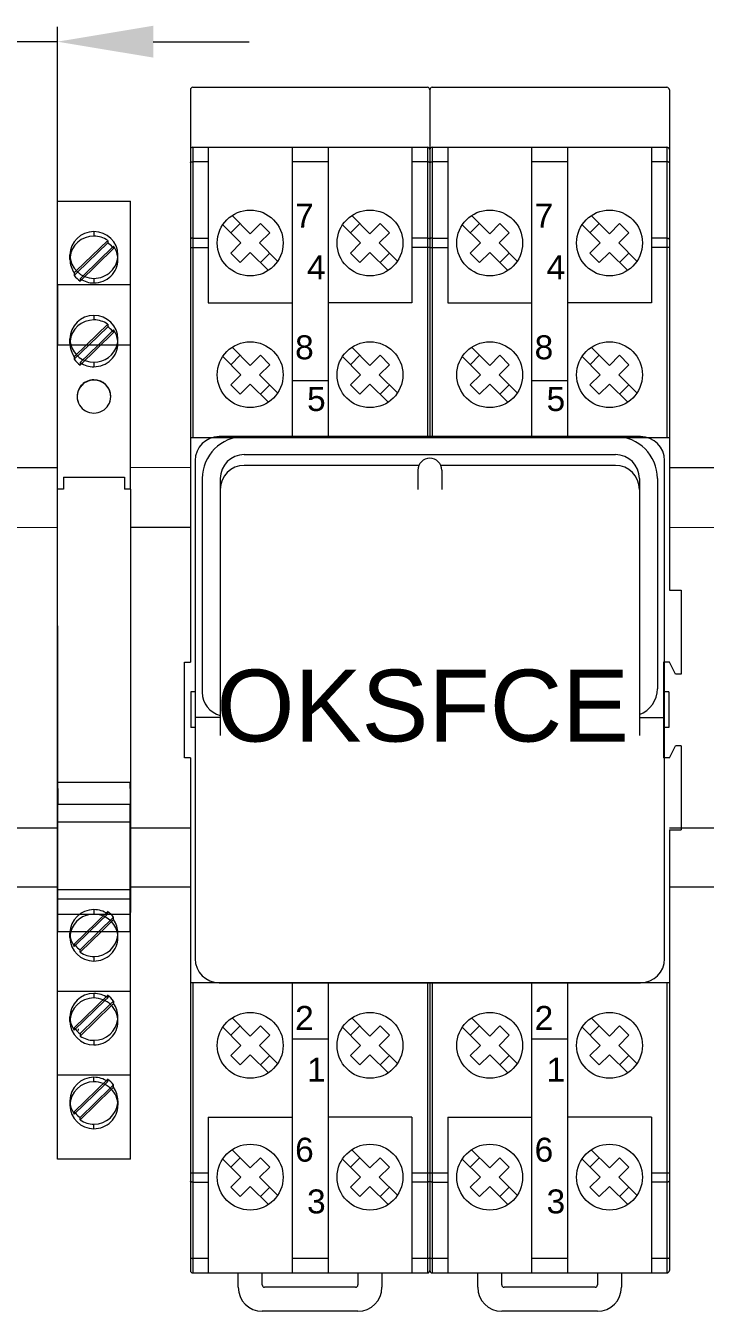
# Model space of a CAD drawing. Header units: millimetres. Extents: x 1359 to 3577, y 1336 to 3557.
# Drawn here: x 2287.9 to 2344.7, y 2503.9 to 2611.2 of the extents above; entities that cross this region are included whole.
import ezdxf

# ---------------------------------------------------------------- set-up
doc = ezdxf.new("R2010")
doc.units = ezdxf.units.MM
doc.set_wipeout_variables(frame=1)
doc.layers.add('000-PI-Oprema', color=30, linetype='Continuous', lineweight=5)
doc.layers.add('002-PI-Kabelska kanalica', color=150, linetype='Continuous')
doc.styles.get("Standard").update_dxf_attribs({"font": 'arial.ttf'})

msp = doc.modelspace()

# ---------------------------------------------------------------- linework, layer by layer
at = {"layer": '000-PI-Oprema', "color": 0, "linetype": 'ByBlock', "lineweight": 0}
for p, q in [((2301.88, 2606.06), (2321.48, 2606.06)), ((2321.88, 2606.06), (2341.48, 2606.06)), ((2301.88, 2601.06), (2321.48, 2601.06)), ((2303.18, 2601.06), (2303.18, 2588.06)), ((2320.18, 2601.06), (2320.18, 2588.06)), ((2321.88, 2601.06), (2341.48, 2601.06)), ((2323.18, 2601.06), (2323.18, 2588.06)), ((2340.18, 2601.06), (2340.18, 2588.06)), ((2303.18, 2599.84), (2301.88, 2599.84)), ((2313.18, 2599.84), (2310.18, 2599.84)), ((2321.48, 2599.84), (2320.18, 2599.84)), ((2323.18, 2599.84), (2321.88, 2599.84)), ((2333.18, 2599.84), (2330.18, 2599.84)), ((2341.48, 2599.84), (2340.18, 2599.84)), ((2290.58, 2596.56), (2296.68, 2596.56)), ((2290.58, 2590.1), (2290.58, 2596.56)), ((2290.58, 2596.56), (2290.58, 2596.56)), ((2290.58, 2596.56), (2290.58, 2596.56)), ((2290.58, 2596.56), (2290.58, 2596.56)), ((2290.58, 2596.56), (2296.68, 2596.56)), ((2290.58, 2590.1), (2290.58, 2596.56)), ((2290.58, 2596.56), (2290.58, 2596.56)), ((2290.58, 2596.56), (2290.58, 2596.56)), ((2290.58, 2596.56), (2290.58, 2596.56)), ((2296.68, 2596.56), (2296.68, 2596.56)), ((2296.68, 2596.56), (2296.68, 2596.56)), ((2296.68, 2596.56), (2296.68, 2596.56)), ((2296.68, 2590.1), (2296.68, 2596.56)), ((2296.68, 2596.56), (2296.68, 2596.56)), ((2296.68, 2596.56), (2296.68, 2596.56)), ((2296.68, 2596.56), (2296.68, 2596.56)), ((2296.68, 2590.1), (2296.68, 2596.56)), ((2296.68, 2595.71), (2296.68, 2596.16)), ((2296.68, 2595.71), (2296.68, 2596.16)), ((2290.58, 2595.06), (2290.58, 2595.06)), ((2290.58, 2595.06), (2290.58, 2595.06)), ((2305.05, 2593.9), (2305.83, 2594.68)), ((2305.16, 2595.35), (2306.68, 2593.83)), ((2306.68, 2593.83), (2307.53, 2594.68)), ((2307.53, 2594.68), (2308.31, 2593.9)), ((2315.05, 2593.9), (2315.83, 2594.68)), ((2315.16, 2595.35), (2316.68, 2593.83)), ((2316.68, 2593.83), (2317.53, 2594.68)), ((2317.53, 2594.68), (2318.31, 2593.9)), ((2325.05, 2593.9), (2325.83, 2594.68)), ((2325.16, 2595.35), (2326.68, 2593.83)), ((2326.68, 2593.83), (2327.53, 2594.68)), ((2327.53, 2594.68), (2328.31, 2593.9)), ((2335.05, 2593.9), (2335.83, 2594.68)), ((2335.16, 2595.35), (2336.68, 2593.83)), ((2336.68, 2593.83), (2337.53, 2594.68)), ((2337.53, 2594.68), (2338.31, 2593.9)), ((2293.63, 2594.01), (2293.63, 2593.63)), ((2296.68, 2592.99), (2296.68, 2593.87)), ((2296.68, 2592.99), (2296.68, 2593.87)), ((2304.39, 2594.57), (2305.9, 2593.06)), ((2307.46, 2593.06), (2308.31, 2593.9)), ((2314.39, 2594.57), (2315.9, 2593.06)), ((2317.46, 2593.06), (2318.31, 2593.9)), ((2324.39, 2594.57), (2325.9, 2593.06)), ((2327.46, 2593.06), (2328.31, 2593.9)), ((2334.39, 2594.57), (2335.9, 2593.06)), ((2337.46, 2593.06), (2338.31, 2593.9)), ((2294.78, 2593.28), (2292.16, 2590.73)), ((2292.27, 2590.62), (2294.78, 2593.07)), ((2295.27, 2592.59), (2292.49, 2589.87)), ((2292.73, 2590.31), (2295.27, 2592.8)), ((2294.78, 2593.28), (2294.78, 2593.07)), ((2295.27, 2592.8), (2295.27, 2592.59)), ((2301.68, 2592.68), (2303.18, 2592.68)), ((2301.88, 2593.46), (2303.18, 2593.46)), ((2305.05, 2592.21), (2305.9, 2593.06)), ((2307.46, 2593.06), (2308.97, 2591.54)), ((2315.05, 2592.21), (2315.9, 2593.06)), ((2317.46, 2593.06), (2318.97, 2591.54)), ((2321.48, 2593.46), (2320.18, 2593.46)), ((2321.68, 2592.68), (2320.18, 2592.68)), ((2321.68, 2592.68), (2323.18, 2592.68)), ((2321.88, 2593.46), (2323.18, 2593.46)), ((2325.05, 2592.21), (2325.9, 2593.06)), ((2327.46, 2593.06), (2328.97, 2591.54)), ((2335.05, 2592.21), (2335.9, 2593.06)), ((2337.46, 2593.06), (2338.97, 2591.54)), ((2341.48, 2593.46), (2340.18, 2593.46)), ((2341.68, 2592.68), (2340.18, 2592.68)), ((2291.63, 2591.68), (2291.63, 2592.06)), ((2295.63, 2591.68), (2295.63, 2592.06)), ((2305.05, 2592.21), (2305.83, 2591.43)), ((2305.83, 2591.43), (2306.68, 2592.28)), ((2306.68, 2592.28), (2308.2, 2590.76)), ((2307.53, 2591.43), (2308.31, 2592.21)), ((2315.05, 2592.21), (2315.83, 2591.43)), ((2315.83, 2591.43), (2316.68, 2592.28)), ((2316.68, 2592.28), (2318.2, 2590.76)), ((2317.53, 2591.43), (2318.31, 2592.21)), ((2325.05, 2592.21), (2325.83, 2591.43)), ((2325.83, 2591.43), (2326.68, 2592.28)), ((2326.68, 2592.28), (2328.2, 2590.76)), ((2327.53, 2591.43), (2328.31, 2592.21)), ((2335.05, 2592.21), (2335.83, 2591.43)), ((2335.83, 2591.43), (2336.68, 2592.28)), ((2336.68, 2592.28), (2338.2, 2590.76)), ((2337.53, 2591.43), (2338.31, 2592.21)), ((2292.16, 2590.73), (2291.99, 2590.56)), ((2291.99, 2590.35), (2292.27, 2590.62)), ((2291.99, 2590.56), (2291.99, 2590.35)), ((2292.49, 2590.07), (2292.73, 2590.31)), ((2290.58, 2589.56), (2290.58, 2590.1)), ((2290.58, 2589.56), (2290.58, 2590.1)), ((2290.58, 2589.6), (2296.68, 2589.6)), ((2290.58, 2589.56), (2290.58, 2589.56)), ((2290.58, 2589.56), (2290.58, 2584.56)), ((2290.58, 2589.56), (2290.58, 2589.56)), ((2290.58, 2589.56), (2290.58, 2584.56)), ((2292.49, 2590.07), (2292.49, 2589.87)), ((2293.63, 2590.1), (2293.63, 2589.72)), ((2296.68, 2589.56), (2296.68, 2590.1)), ((2296.68, 2589.56), (2296.68, 2590.1)), ((2296.68, 2589.56), (2296.68, 2589.56)), ((2296.68, 2584.56), (2296.68, 2589.56)), ((2296.68, 2589.56), (2296.68, 2589.56)), ((2296.68, 2584.56), (2296.68, 2589.56)), ((2303.18, 2588.06), (2310.18, 2588.06)), ((2320.18, 2588.06), (2313.18, 2588.06)), ((2323.18, 2588.06), (2330.18, 2588.06)), ((2340.18, 2588.06), (2333.18, 2588.06)), ((2294.78, 2586.28), (2293.01, 2584.56)), ((2293.22, 2584.56), (2294.78, 2586.07)), ((2293.63, 2587.01), (2293.63, 2586.63)), ((2294.78, 2586.28), (2294.78, 2586.07)), ((2296.68, 2585.99), (2296.68, 2586.86)), ((2296.68, 2585.99), (2296.68, 2586.86)), ((2291.63, 2584.68), (2291.63, 2585.06)), ((2295.27, 2585.59), (2292.49, 2582.87)), ((2294, 2584.56), (2295.27, 2585.8)), ((2295.27, 2585.8), (2295.27, 2585.59)), ((2295.63, 2584.68), (2295.63, 2585.06)), ((2290.58, 2584.56), (2296.68, 2584.56)), ((2290.58, 2574.21), (2290.58, 2584.56)), ((2290.58, 2584.56), (2290.58, 2584.56)), ((2290.58, 2574.21), (2290.58, 2584.56)), ((2290.58, 2584.56), (2290.58, 2584.56)), ((2291.99, 2583.35), (2293.22, 2584.56)), ((2293.01, 2584.56), (2291.99, 2583.56)), ((2292.49, 2583.07), (2294, 2584.56)), ((2296.68, 2584.56), (2296.68, 2584.56)), ((2296.68, 2574.21), (2296.68, 2584.56)), ((2296.68, 2584.56), (2296.68, 2584.56)), ((2296.68, 2574.21), (2296.68, 2584.56)), ((2305.16, 2584.35), (2306.68, 2582.83)), ((2315.16, 2584.35), (2316.68, 2582.83)), ((2325.16, 2584.35), (2326.68, 2582.83)), ((2335.16, 2584.35), (2336.68, 2582.83)), ((2291.99, 2583.56), (2291.99, 2583.35)), ((2292.49, 2583.07), (2292.49, 2582.87)), ((2293.63, 2583.1), (2293.63, 2582.72)), ((2304.39, 2583.57), (2305.9, 2582.06)), ((2305.05, 2582.9), (2305.83, 2583.68)), ((2306.68, 2582.83), (2307.53, 2583.68)), ((2307.46, 2582.06), (2308.31, 2582.9)), ((2307.53, 2583.68), (2308.31, 2582.9)), ((2314.39, 2583.57), (2315.9, 2582.06)), ((2315.05, 2582.9), (2315.83, 2583.68)), ((2316.68, 2582.83), (2317.53, 2583.68)), ((2317.46, 2582.06), (2318.31, 2582.9)), ((2317.53, 2583.68), (2318.31, 2582.9)), ((2324.39, 2583.57), (2325.9, 2582.06)), ((2325.05, 2582.9), (2325.83, 2583.68)), ((2326.68, 2582.83), (2327.53, 2583.68)), ((2327.46, 2582.06), (2328.31, 2582.9)), ((2327.53, 2583.68), (2328.31, 2582.9)), ((2334.39, 2583.57), (2335.9, 2582.06)), ((2335.05, 2582.9), (2335.83, 2583.68)), ((2336.68, 2582.83), (2337.53, 2583.68)), ((2337.46, 2582.06), (2338.31, 2582.9)), ((2337.53, 2583.68), (2338.31, 2582.9)), ((2305.05, 2581.21), (2305.9, 2582.06)), ((2307.46, 2582.06), (2308.97, 2580.54)), ((2315.05, 2581.21), (2315.9, 2582.06)), ((2317.46, 2582.06), (2318.97, 2580.54)), ((2325.05, 2581.21), (2325.9, 2582.06)), ((2327.46, 2582.06), (2328.97, 2580.54)), ((2335.05, 2581.21), (2335.9, 2582.06)), ((2337.46, 2582.06), (2338.97, 2580.54)), ((2305.05, 2581.21), (2305.83, 2580.43)), ((2305.83, 2580.43), (2306.68, 2581.28)), ((2306.68, 2581.28), (2308.2, 2579.76)), ((2307.53, 2580.43), (2308.31, 2581.21)), ((2313.18, 2581.54), (2310.18, 2581.54)), ((2315.05, 2581.21), (2315.83, 2580.43)), ((2315.83, 2580.43), (2316.68, 2581.28)), ((2316.68, 2581.28), (2318.2, 2579.76)), ((2317.53, 2580.43), (2318.31, 2581.21)), ((2325.05, 2581.21), (2325.83, 2580.43)), ((2325.83, 2580.43), (2326.68, 2581.28)), ((2326.68, 2581.28), (2328.2, 2579.76)), ((2327.53, 2580.43), (2328.31, 2581.21)), ((2333.18, 2581.54), (2330.18, 2581.54)), ((2335.05, 2581.21), (2335.83, 2580.43)), ((2335.83, 2580.43), (2336.68, 2581.28)), ((2336.68, 2581.28), (2338.2, 2579.76)), ((2337.53, 2580.43), (2338.31, 2581.21)), ((2292.23, 2580.23), (2292.23, 2580.24)), ((2295.03, 2580.23), (2295.03, 2580.24)), ((2290.61, 2548.01), (2290.58, 2574.21)), ((2290.61, 2548.01), (2290.58, 2574.21)), ((2296.68, 2572.51), (2296.68, 2574.21)), ((2296.68, 2572.51), (2296.68, 2574.21)), ((2290.58, 2573.56), (2290.58, 2573.56)), ((2290.58, 2573.56), (2290.58, 2573.56)), ((2291.08, 2573.51), (2296.18, 2573.51)), ((2291.08, 2573.51), (2291.08, 2573.51)), ((2291.08, 2573.51), (2291.08, 2572.51)), ((2296.18, 2573.51), (2296.18, 2573.51)), ((2296.18, 2573.51), (2296.18, 2572.51)), ((2296.68, 2573.56), (2296.68, 2573.56)), ((2296.68, 2573.56), (2296.68, 2573.56)), ((2290.58, 2572.76), (2290.58, 2572.76)), ((2290.58, 2572.76), (2290.58, 2572.76)), ((2290.58, 2572.51), (2290.58, 2572.51)), ((2291.08, 2572.51), (2290.58, 2572.51)), ((2290.58, 2572.51), (2290.58, 2572.51)), ((2291.08, 2572.51), (2291.08, 2572.51)), ((2296.18, 2572.51), (2296.18, 2572.51)), ((2296.68, 2572.51), (2296.18, 2572.51)), ((2296.68, 2572.76), (2296.68, 2572.76)), ((2296.68, 2572.76), (2296.68, 2572.76)), ((2296.68, 2572.51), (2296.68, 2572.51)), ((2296.68, 2572.51), (2296.68, 2546.21)), ((2296.68, 2572.51), (2296.68, 2572.51)), ((2296.68, 2572.51), (2296.68, 2546.21)), ((2290.58, 2571.8), (2290.58, 2571.8)), ((2290.58, 2571.8), (2290.58, 2571.8)), ((2296.68, 2571.8), (2296.68, 2571.8)), ((2296.68, 2571.8), (2296.68, 2571.8)), ((2342.68, 2564.06), (2342.68, 2557.06)), ((2342.68, 2551.06), (2342.68, 2544.06)), ((2290.61, 2547.52), (2290.61, 2548.01)), ((2296.66, 2548.01), (2290.61, 2548.01)), ((2290.61, 2547.52), (2290.61, 2548.01)), ((2290.61, 2547.52), (2290.61, 2546.16)), ((2290.61, 2547.52), (2290.61, 2546.16)), ((2296.66, 2547.52), (2296.66, 2548.01)), ((2296.66, 2547.52), (2296.66, 2548.01)), ((2296.66, 2547.52), (2296.66, 2546.16)), ((2296.66, 2547.52), (2296.66, 2546.16)), ((2290.58, 2546.21), (2290.61, 2546.21)), ((2290.58, 2546.21), (2290.58, 2546.01)), ((2290.58, 2546.21), (2290.58, 2546.21)), ((2290.58, 2546.21), (2290.61, 2546.21)), ((2290.58, 2546.21), (2290.58, 2546.01)), ((2290.58, 2546.21), (2290.58, 2546.21)), ((2290.61, 2546.01), (2290.58, 2546.01)), ((2290.58, 2544.41), (2290.58, 2546.01)), ((2290.61, 2546.01), (2290.58, 2546.01)), ((2290.58, 2544.41), (2290.58, 2546.01)), ((2290.61, 2544.45), (2290.61, 2546.16)), ((2296.66, 2546.16), (2290.61, 2546.16)), ((2290.61, 2546.16), (2290.61, 2546.16)), ((2290.61, 2544.45), (2290.61, 2546.16)), ((2290.61, 2546.16), (2290.61, 2546.16)), ((2296.18, 2546.21), (2296.18, 2546.21)), ((2296.18, 2546.21), (2296.18, 2546.21)), ((2296.66, 2546.21), (2296.68, 2546.21)), ((2296.66, 2546.21), (2296.68, 2546.21)), ((2296.66, 2544.45), (2296.66, 2546.16)), ((2296.66, 2546.16), (2296.66, 2546.16)), ((2296.66, 2544.45), (2296.66, 2546.16)), ((2296.66, 2546.16), (2296.66, 2546.16)), ((2296.66, 2546.01), (2296.68, 2546.01)), ((2296.66, 2546.01), (2296.68, 2546.01)), ((2296.68, 2546.21), (2296.68, 2546.21)), ((2296.68, 2546.21), (2296.68, 2546.01)), ((2296.68, 2546.21), (2296.68, 2546.21)), ((2296.68, 2546.21), (2296.68, 2546.01)), ((2296.68, 2546.01), (2296.68, 2544.41)), ((2296.68, 2546.01), (2296.68, 2544.41)), ((2290.58, 2544.41), (2290.61, 2544.41)), ((2290.58, 2538.18), (2290.58, 2544.41)), ((2290.58, 2544.41), (2290.61, 2544.41)), ((2290.58, 2538.18), (2290.58, 2544.41)), ((2290.61, 2544.72), (2296.66, 2544.72)), ((2290.61, 2543.98), (2290.61, 2544.45)), ((2290.61, 2543.98), (2290.61, 2544.45)), ((2296.66, 2543.98), (2296.66, 2544.45)), ((2296.66, 2543.98), (2296.66, 2544.45)), ((2296.68, 2544.41), (2296.66, 2544.41)), ((2296.68, 2544.41), (2296.66, 2544.41)), ((2296.68, 2544.41), (2296.68, 2538.18)), ((2296.68, 2544.41), (2296.68, 2538.18)), ((2290.61, 2538.83), (2290.61, 2543.98)), ((2290.61, 2538.83), (2290.61, 2543.98)), ((2296.66, 2538.83), (2296.66, 2543.98)), ((2296.66, 2538.83), (2296.66, 2543.98)), ((2296.68, 2538.18), (2296.68, 2541.99)), ((2296.68, 2538.18), (2296.68, 2541.99)), ((2290.58, 2541.06), (2290.58, 2541.06)), ((2290.58, 2541.06), (2290.58, 2541.06)), ((2296.68, 2541.06), (2296.68, 2541.06)), ((2296.68, 2541.06), (2296.68, 2541.06)), ((2290.58, 2539.06), (2290.58, 2539.06)), ((2296.68, 2539.06), (2290.58, 2539.06)), ((2290.58, 2539.06), (2290.58, 2539.06)), ((2290.61, 2537.49), (2290.61, 2538.83)), ((2290.61, 2537.49), (2290.61, 2538.83)), ((2296.66, 2537.49), (2296.66, 2538.83)), ((2296.66, 2537.49), (2296.66, 2538.83)), ((2296.68, 2539.06), (2296.68, 2539.06)), ((2296.68, 2539.06), (2296.68, 2539.06)), ((2290.58, 2538.18), (2290.61, 2538.18)), ((2290.58, 2537.16), (2290.58, 2538.18)), ((2290.58, 2538.18), (2290.61, 2538.18)), ((2290.58, 2537.16), (2290.58, 2538.18)), ((2290.61, 2538.31), (2296.66, 2538.31)), ((2296.68, 2538.18), (2296.66, 2538.18)), ((2296.68, 2538.18), (2296.66, 2538.18)), ((2296.68, 2538.18), (2296.68, 2537.16)), ((2296.68, 2538.18), (2296.68, 2537.16)), ((2290.58, 2537.16), (2290.61, 2537.16)), ((2290.58, 2535.56), (2290.58, 2537.16)), ((2290.58, 2537.16), (2290.61, 2537.16)), ((2290.58, 2535.56), (2290.58, 2537.16)), ((2290.58, 2537.01), (2293.63, 2537.01)), ((2290.61, 2535.56), (2290.61, 2537.49)), ((2290.61, 2535.56), (2290.61, 2537.49)), ((2291.99, 2534.52), (2294.78, 2537.25)), ((2294.78, 2537.04), (2293.26, 2535.56)), ((2293.63, 2537.39), (2293.63, 2537.01)), ((2293.63, 2537.01), (2296.68, 2537.01)), ((2295.27, 2536.76), (2294.04, 2535.56)), ((2294.78, 2537.04), (2294.78, 2537.25)), ((2295.27, 2536.56), (2295.27, 2536.76)), ((2296.66, 2535.56), (2296.66, 2537.49)), ((2296.66, 2535.56), (2296.66, 2537.49)), ((2296.68, 2537.16), (2296.66, 2537.16)), ((2296.68, 2537.16), (2296.66, 2537.16)), ((2296.68, 2535.56), (2296.68, 2537.16)), ((2296.68, 2535.56), (2296.68, 2537.16)), ((2296.68, 2535.56), (2296.68, 2537.01)), ((2296.68, 2535.56), (2296.68, 2537.01)), ((2290.58, 2535.56), (2290.61, 2535.56)), ((2290.58, 2535.56), (2290.58, 2535.56)), ((2290.58, 2530.56), (2290.58, 2535.56)), ((2290.58, 2535.56), (2290.61, 2535.56)), ((2290.58, 2535.56), (2290.58, 2535.56)), ((2290.58, 2530.56), (2290.58, 2535.56)), ((2290.61, 2535.66), (2290.61, 2535.66)), ((2290.61, 2535.66), (2290.61, 2535.66)), ((2290.61, 2535.56), (2296.66, 2535.56)), ((2290.61, 2535.56), (2290.61, 2535.56)), ((2290.61, 2535.56), (2290.61, 2535.56)), ((2293.26, 2535.56), (2291.99, 2534.32)), ((2292.49, 2533.83), (2294.25, 2535.56)), ((2294.04, 2535.56), (2292.49, 2534.04)), ((2294.25, 2535.56), (2295.27, 2536.56)), ((2296.66, 2535.66), (2296.66, 2535.66)), ((2296.66, 2535.66), (2296.66, 2535.66)), ((2296.66, 2535.56), (2296.68, 2535.56)), ((2296.66, 2535.56), (2296.66, 2535.56)), ((2296.66, 2535.56), (2296.68, 2535.56)), ((2296.66, 2535.56), (2296.66, 2535.56)), ((2296.68, 2535.56), (2296.68, 2535.56)), ((2296.68, 2530.56), (2296.68, 2535.56)), ((2296.68, 2535.56), (2296.68, 2535.56)), ((2296.68, 2530.56), (2296.68, 2535.56)), ((2291.63, 2535.06), (2291.63, 2535.44)), ((2291.99, 2534.32), (2291.99, 2534.52)), ((2295.63, 2535.06), (2295.63, 2535.44)), ((2296.68, 2530.56), (2296.68, 2534.99)), ((2296.68, 2530.56), (2296.68, 2534.99)), ((2292.49, 2533.83), (2292.49, 2534.04)), ((2293.63, 2533.48), (2293.63, 2533.1)), ((2296.68, 2530.56), (2296.68, 2532.57)), ((2296.68, 2530.56), (2296.68, 2532.57)), ((2290.58, 2530.01), (2290.58, 2530.56)), ((2290.58, 2530.56), (2290.58, 2530.56)), ((2296.68, 2530.56), (2290.58, 2530.56)), ((2290.58, 2530.01), (2290.58, 2530.56)), ((2290.58, 2530.56), (2290.58, 2530.56)), ((2291.99, 2527.52), (2294.78, 2530.25)), ((2293.63, 2530.39), (2293.63, 2530.01)), ((2294.78, 2530.25), (2294.78, 2530.04)), ((2296.68, 2530.56), (2296.68, 2530.56)), ((2296.68, 2530.01), (2296.68, 2530.56)), ((2296.68, 2530.56), (2296.68, 2530.56)), ((2296.68, 2530.01), (2296.68, 2530.56)), ((2290.58, 2523.56), (2290.58, 2530.01)), ((2290.58, 2523.56), (2290.58, 2530.01)), ((2291.99, 2527.32), (2294.53, 2529.8)), ((2294.99, 2529.49), (2292.49, 2527.04)), ((2295.1, 2529.39), (2292.49, 2526.83)), ((2294.53, 2529.8), (2294.78, 2530.04)), ((2295.27, 2529.76), (2294.99, 2529.49)), ((2295.27, 2529.56), (2295.1, 2529.39)), ((2295.27, 2529.76), (2295.27, 2529.56)), ((2296.68, 2523.56), (2296.68, 2530.01)), ((2296.68, 2523.56), (2296.68, 2530.01)), ((2291.63, 2528.06), (2291.63, 2528.44)), ((2295.63, 2528.06), (2295.63, 2528.44)), ((2305.16, 2528.35), (2306.68, 2526.83)), ((2315.16, 2528.35), (2316.68, 2526.83)), ((2325.16, 2528.35), (2326.68, 2526.83)), ((2335.16, 2528.35), (2336.68, 2526.83)), ((2291.99, 2527.52), (2291.99, 2527.32)), ((2292.33, 2527.3), (2292.33, 2527.43)), ((2292.49, 2527.04), (2292.49, 2526.83)), ((2304.39, 2527.57), (2305.9, 2526.06)), ((2305.05, 2526.9), (2305.83, 2527.68)), ((2306.68, 2526.83), (2307.53, 2527.68)), ((2307.53, 2527.68), (2308.31, 2526.9)), ((2314.39, 2527.57), (2315.9, 2526.06)), ((2315.05, 2526.9), (2315.83, 2527.68)), ((2316.68, 2526.83), (2317.53, 2527.68)), ((2317.53, 2527.68), (2318.31, 2526.9)), ((2324.39, 2527.57), (2325.9, 2526.06)), ((2325.05, 2526.9), (2325.83, 2527.68)), ((2326.68, 2526.83), (2327.53, 2527.68)), ((2327.53, 2527.68), (2328.31, 2526.9)), ((2334.39, 2527.57), (2335.9, 2526.06)), ((2335.05, 2526.9), (2335.83, 2527.68)), ((2336.68, 2526.83), (2337.53, 2527.68)), ((2337.53, 2527.68), (2338.31, 2526.9)), ((2293.63, 2526.48), (2293.63, 2526.1)), ((2305.05, 2525.21), (2305.9, 2526.06)), ((2307.46, 2526.06), (2308.31, 2526.9)), ((2307.46, 2526.06), (2308.97, 2524.54)), ((2313.18, 2526.57), (2310.18, 2526.57)), ((2315.05, 2525.21), (2315.9, 2526.06)), ((2317.46, 2526.06), (2318.31, 2526.9)), ((2317.46, 2526.06), (2318.97, 2524.54)), ((2325.05, 2525.21), (2325.9, 2526.06)), ((2327.46, 2526.06), (2328.31, 2526.9)), ((2327.46, 2526.06), (2328.97, 2524.54)), ((2333.18, 2526.57), (2330.18, 2526.57)), ((2335.05, 2525.21), (2335.9, 2526.06)), ((2337.46, 2526.06), (2338.31, 2526.9)), ((2337.46, 2526.06), (2338.97, 2524.54)), ((2296.68, 2523.56), (2296.68, 2525.57)), ((2296.68, 2523.56), (2296.68, 2525.57)), ((2305.05, 2525.21), (2305.83, 2524.43)), ((2305.83, 2524.43), (2306.68, 2525.28)), ((2306.68, 2525.28), (2308.2, 2523.76)), ((2307.53, 2524.43), (2308.31, 2525.21)), ((2315.05, 2525.21), (2315.83, 2524.43)), ((2315.83, 2524.43), (2316.68, 2525.28)), ((2316.68, 2525.28), (2318.2, 2523.76)), ((2317.53, 2524.43), (2318.31, 2525.21)), ((2325.05, 2525.21), (2325.83, 2524.43)), ((2325.83, 2524.43), (2326.68, 2525.28)), ((2326.68, 2525.28), (2328.2, 2523.76)), ((2327.53, 2524.43), (2328.31, 2525.21)), ((2335.05, 2525.21), (2335.83, 2524.43)), ((2335.83, 2524.43), (2336.68, 2525.28)), ((2336.68, 2525.28), (2338.2, 2523.76)), ((2337.53, 2524.43), (2338.31, 2525.21)), ((2290.58, 2523.01), (2290.58, 2523.56)), ((2290.58, 2523.56), (2290.58, 2523.56)), ((2296.68, 2523.56), (2290.58, 2523.56)), ((2290.58, 2523.01), (2290.58, 2523.56)), ((2290.58, 2523.56), (2290.58, 2523.56)), ((2290.58, 2516.56), (2290.58, 2523.01)), ((2290.58, 2516.56), (2290.58, 2523.01)), ((2291.99, 2520.52), (2294.78, 2523.25)), ((2294.53, 2522.8), (2291.99, 2520.32)), ((2293.63, 2523.01), (2293.63, 2523.39)), ((2294.78, 2523.04), (2294.53, 2522.8)), ((2294.78, 2523.04), (2294.78, 2523.25)), ((2295.27, 2522.76), (2294.99, 2522.49)), ((2295.27, 2522.56), (2295.27, 2522.76)), ((2296.68, 2523.56), (2296.68, 2523.56)), ((2296.68, 2523.01), (2296.68, 2523.56)), ((2296.68, 2523.56), (2296.68, 2523.56)), ((2296.68, 2523.01), (2296.68, 2523.56)), ((2296.68, 2516.56), (2296.68, 2523.01)), ((2296.68, 2516.56), (2296.68, 2523.01)), ((2294.99, 2522.49), (2292.49, 2520.04)), ((2292.49, 2519.83), (2295.1, 2522.39)), ((2295.1, 2522.39), (2295.27, 2522.56)), ((2291.63, 2521.44), (2291.63, 2521.06)), ((2291.99, 2520.32), (2291.99, 2520.52)), ((2295.63, 2521.44), (2295.63, 2521.06)), ((2292.49, 2519.83), (2292.49, 2520.04)), ((2293.63, 2519.1), (2293.63, 2519.48)), ((2303.18, 2520.06), (2303.18, 2507.06)), ((2303.18, 2520.06), (2310.18, 2520.06)), ((2320.18, 2520.06), (2313.18, 2520.06)), ((2320.18, 2520.06), (2320.18, 2507.06)), ((2323.18, 2520.06), (2323.18, 2507.06)), ((2323.18, 2520.06), (2330.18, 2520.06)), ((2340.18, 2520.06), (2333.18, 2520.06)), ((2340.18, 2520.06), (2340.18, 2507.06)), ((2305.16, 2517.35), (2306.68, 2515.83)), ((2315.16, 2517.35), (2316.68, 2515.83)), ((2325.16, 2517.35), (2326.68, 2515.83)), ((2335.16, 2517.35), (2336.68, 2515.83)), ((2290.58, 2516.56), (2290.58, 2516.56)), ((2290.58, 2516.56), (2290.58, 2516.56)), ((2296.68, 2516.56), (2290.58, 2516.56)), ((2290.58, 2516.56), (2290.58, 2516.56)), ((2290.58, 2516.56), (2290.58, 2516.56)), ((2296.68, 2516.56), (2290.58, 2516.56)), ((2296.68, 2516.56), (2296.68, 2516.56)), ((2296.68, 2516.56), (2296.68, 2516.56)), ((2296.68, 2516.56), (2296.68, 2516.56)), ((2296.68, 2516.56), (2296.68, 2516.56)), ((2304.39, 2516.57), (2305.9, 2515.06)), ((2305.05, 2515.9), (2305.83, 2516.68)), ((2306.68, 2515.83), (2307.53, 2516.68)), ((2307.53, 2516.68), (2308.31, 2515.9)), ((2314.39, 2516.57), (2315.9, 2515.06)), ((2315.05, 2515.9), (2315.83, 2516.68)), ((2316.68, 2515.83), (2317.53, 2516.68)), ((2317.53, 2516.68), (2318.31, 2515.9)), ((2324.39, 2516.57), (2325.9, 2515.06)), ((2325.05, 2515.9), (2325.83, 2516.68)), ((2326.68, 2515.83), (2327.53, 2516.68)), ((2327.53, 2516.68), (2328.31, 2515.9)), ((2334.39, 2516.57), (2335.9, 2515.06)), ((2335.05, 2515.9), (2335.83, 2516.68)), ((2336.68, 2515.83), (2337.53, 2516.68)), ((2337.53, 2516.68), (2338.31, 2515.9)), ((2301.68, 2515.43), (2303.18, 2515.43)), ((2307.46, 2515.06), (2308.31, 2515.9)), ((2317.46, 2515.06), (2318.31, 2515.9)), ((2320.18, 2515.43), (2321.68, 2515.43)), ((2321.68, 2515.43), (2323.18, 2515.43)), ((2327.46, 2515.06), (2328.31, 2515.9)), ((2337.46, 2515.06), (2338.31, 2515.9)), ((2340.18, 2515.43), (2341.68, 2515.43)), ((2301.88, 2514.65), (2303.18, 2514.65)), ((2305.05, 2514.21), (2305.9, 2515.06)), ((2305.05, 2514.21), (2305.83, 2513.43)), ((2305.83, 2513.43), (2306.68, 2514.28)), ((2306.68, 2514.28), (2308.2, 2512.76)), ((2307.46, 2515.06), (2308.97, 2513.54)), ((2307.53, 2513.43), (2308.31, 2514.21)), ((2315.05, 2514.21), (2315.9, 2515.06)), ((2315.05, 2514.21), (2315.83, 2513.43)), ((2315.83, 2513.43), (2316.68, 2514.28)), ((2316.68, 2514.28), (2318.2, 2512.76)), ((2317.46, 2515.06), (2318.97, 2513.54)), ((2317.53, 2513.43), (2318.31, 2514.21)), ((2321.48, 2514.65), (2320.18, 2514.65)), ((2321.88, 2514.65), (2323.18, 2514.65)), ((2325.05, 2514.21), (2325.9, 2515.06)), ((2325.05, 2514.21), (2325.83, 2513.43)), ((2325.83, 2513.43), (2326.68, 2514.28)), ((2326.68, 2514.28), (2328.2, 2512.76)), ((2327.46, 2515.06), (2328.97, 2513.54)), ((2327.53, 2513.43), (2328.31, 2514.21)), ((2335.05, 2514.21), (2335.9, 2515.06)), ((2335.05, 2514.21), (2335.83, 2513.43)), ((2335.83, 2513.43), (2336.68, 2514.28)), ((2336.68, 2514.28), (2338.2, 2512.76)), ((2337.46, 2515.06), (2338.97, 2513.54)), ((2337.53, 2513.43), (2338.31, 2514.21)), ((2341.48, 2514.65), (2340.18, 2514.65)), ((2303.18, 2508.27), (2301.88, 2508.27)), ((2313.18, 2508.27), (2310.18, 2508.27)), ((2321.48, 2508.27), (2320.18, 2508.27)), ((2323.18, 2508.27), (2321.88, 2508.27)), ((2333.18, 2508.27), (2330.18, 2508.27)), ((2341.48, 2508.27), (2340.18, 2508.27)), ((2301.88, 2507.06), (2321.48, 2507.06)), ((2305.68, 2505.86), (2305.68, 2507.06)), ((2307.68, 2506.06), (2307.68, 2507.06)), ((2307.68, 2506.06), (2307.68, 2507.06)), ((2315.68, 2507.06), (2315.68, 2506.06)), ((2315.68, 2507.06), (2315.68, 2506.06)), ((2317.68, 2507.06), (2317.68, 2505.86)), ((2321.88, 2507.06), (2341.48, 2507.06)), ((2325.68, 2505.86), (2325.68, 2507.06)), ((2327.68, 2506.06), (2327.68, 2507.06)), ((2335.68, 2507.06), (2335.68, 2506.06)), ((2337.68, 2507.06), (2337.68, 2505.86)), ((2315.48, 2505.86), (2307.88, 2505.86)), ((2315.48, 2505.86), (2307.88, 2505.86)), ((2335.48, 2505.86), (2327.88, 2505.86)), ((2315.68, 2503.86), (2307.68, 2503.86)), ((2335.68, 2503.86), (2327.68, 2503.86))]:
    msp.add_line(p, q, dxfattribs=at)
for points in [[(2301.68, 2599.76), (2301.68, 2599.77), (2301.69, 2599.78), (2301.7, 2599.79), (2301.71, 2599.8), (2301.72, 2599.81), (2301.74, 2599.82), (2301.76, 2599.82), (2301.78, 2599.83), (2301.8, 2599.84), (2301.83, 2599.84), (2301.85, 2599.84), (2301.88, 2599.84)], [(2321.68, 2599.76), (2321.68, 2599.77), (2321.67, 2599.78), (2321.67, 2599.79), (2321.65, 2599.8), (2321.64, 2599.81), (2321.62, 2599.82), (2321.6, 2599.82), (2321.58, 2599.83), (2321.56, 2599.84), (2321.53, 2599.84), (2321.51, 2599.84), (2321.48, 2599.84)], [(2321.68, 2599.76), (2321.68, 2599.77), (2321.69, 2599.78), (2321.7, 2599.79), (2321.71, 2599.8), (2321.72, 2599.81), (2321.74, 2599.82), (2321.76, 2599.82), (2321.78, 2599.83), (2321.8, 2599.84), (2321.83, 2599.84), (2321.85, 2599.84), (2321.88, 2599.84)], [(2341.68, 2599.76), (2341.68, 2599.77), (2341.67, 2599.78), (2341.67, 2599.79), (2341.65, 2599.8), (2341.64, 2599.81), (2341.62, 2599.82), (2341.6, 2599.82), (2341.58, 2599.83), (2341.56, 2599.84), (2341.53, 2599.84), (2341.51, 2599.84), (2341.48, 2599.84)], [(2301.88, 2593.46), (2301.85, 2593.46), (2301.83, 2593.46), (2301.8, 2593.46), (2301.78, 2593.45), (2301.76, 2593.45), (2301.74, 2593.44), (2301.72, 2593.43), (2301.71, 2593.42), (2301.7, 2593.42), (2301.69, 2593.41), (2301.68, 2593.4), (2301.68, 2593.39)], [(2321.48, 2593.46), (2321.51, 2593.46), (2321.53, 2593.46), (2321.56, 2593.46), (2321.58, 2593.45), (2321.6, 2593.45), (2321.62, 2593.44), (2321.64, 2593.43), (2321.65, 2593.42), (2321.67, 2593.42), (2321.67, 2593.41), (2321.68, 2593.4), (2321.68, 2593.39)], [(2321.88, 2593.46), (2321.85, 2593.46), (2321.83, 2593.46), (2321.8, 2593.46), (2321.78, 2593.45), (2321.76, 2593.45), (2321.74, 2593.44), (2321.72, 2593.43), (2321.71, 2593.42), (2321.7, 2593.42), (2321.69, 2593.41), (2321.68, 2593.4), (2321.68, 2593.39)], [(2341.48, 2593.46), (2341.51, 2593.46), (2341.53, 2593.46), (2341.56, 2593.46), (2341.58, 2593.45), (2341.6, 2593.45), (2341.62, 2593.44), (2341.64, 2593.43), (2341.65, 2593.42), (2341.67, 2593.42), (2341.67, 2593.41), (2341.68, 2593.4), (2341.68, 2593.39)], [(2301.88, 2514.65), (2301.85, 2514.65), (2301.83, 2514.65), (2301.8, 2514.65), (2301.78, 2514.66), (2301.76, 2514.66), (2301.74, 2514.67), (2301.72, 2514.68), (2301.71, 2514.69), (2301.7, 2514.7), (2301.69, 2514.71), (2301.68, 2514.72), (2301.68, 2514.73)], [(2321.68, 2514.73), (2321.68, 2514.72), (2321.67, 2514.71), (2321.67, 2514.7), (2321.65, 2514.69), (2321.64, 2514.68), (2321.62, 2514.67), (2321.6, 2514.66), (2321.58, 2514.66), (2321.56, 2514.65), (2321.53, 2514.65), (2321.51, 2514.65), (2321.48, 2514.65)], [(2321.88, 2514.65), (2321.85, 2514.65), (2321.83, 2514.65), (2321.8, 2514.65), (2321.78, 2514.66), (2321.76, 2514.66), (2321.74, 2514.67), (2321.72, 2514.68), (2321.71, 2514.69), (2321.7, 2514.7), (2321.69, 2514.71), (2321.68, 2514.72), (2321.68, 2514.73)], [(2341.68, 2514.73), (2341.68, 2514.72), (2341.67, 2514.71), (2341.67, 2514.7), (2341.65, 2514.69), (2341.64, 2514.68), (2341.62, 2514.67), (2341.6, 2514.66), (2341.58, 2514.66), (2341.56, 2514.65), (2341.53, 2514.65), (2341.51, 2514.65), (2341.48, 2514.65)], [(2301.68, 2508.35), (2301.68, 2508.34), (2301.69, 2508.33), (2301.7, 2508.32), (2301.71, 2508.31), (2301.72, 2508.3), (2301.74, 2508.29), (2301.76, 2508.29), (2301.78, 2508.28), (2301.8, 2508.28), (2301.83, 2508.27), (2301.85, 2508.27), (2301.88, 2508.27)], [(2321.48, 2508.27), (2321.51, 2508.27), (2321.53, 2508.27), (2321.56, 2508.28), (2321.58, 2508.28), (2321.6, 2508.29), (2321.62, 2508.29), (2321.64, 2508.3), (2321.65, 2508.31), (2321.67, 2508.32), (2321.67, 2508.33), (2321.68, 2508.34), (2321.68, 2508.35)], [(2321.68, 2508.35), (2321.68, 2508.34), (2321.69, 2508.33), (2321.7, 2508.32), (2321.71, 2508.31), (2321.72, 2508.3), (2321.74, 2508.29), (2321.76, 2508.29), (2321.78, 2508.28), (2321.8, 2508.28), (2321.83, 2508.27), (2321.85, 2508.27), (2321.88, 2508.27)], [(2341.48, 2508.27), (2341.51, 2508.27), (2341.53, 2508.27), (2341.56, 2508.28), (2341.58, 2508.28), (2341.6, 2508.29), (2341.62, 2508.29), (2341.64, 2508.3), (2341.65, 2508.31), (2341.67, 2508.32), (2341.67, 2508.33), (2341.68, 2508.34), (2341.68, 2508.35)]]:
    msp.add_lwpolyline(points, dxfattribs=at)
for centre in [(2306.68, 2593.06), (2316.68, 2593.06), (2326.68, 2593.06), (2336.68, 2593.06), (2306.68, 2582.06), (2316.68, 2582.06), (2326.68, 2582.06), (2336.68, 2582.06), (2306.68, 2526.06), (2316.68, 2526.06), (2326.68, 2526.06), (2336.68, 2526.06), (2306.68, 2515.06), (2316.68, 2515.06), (2326.68, 2515.06), (2336.68, 2515.06)]:
    msp.add_circle(centre, 2.75, dxfattribs=at)
for centre, radius, start, end in [((2301.88, 2605.86), 0.2, 90, 180), ((2321.48, 2605.86), 0.2, 0, 90), ((2321.88, 2605.86), 0.2, 90, 180), ((2341.48, 2605.86), 0.2, 0, 90), ((2301.88, 2600.86), 0.2, 90, 180), ((2321.48, 2600.86), 0.2, 0, 90), ((2321.88, 2600.86), 0.2, 90, 180), ((2341.48, 2600.86), 0.2, 0, 90), ((2293.63, 2580.24), 1.4, 0, 180), ((2301.88, 2507.26), 0.2, 180, 270), ((2321.48, 2507.26), 0.2, 270, 0), ((2321.88, 2507.26), 0.2, 180, 270), ((2341.48, 2507.26), 0.2, 270, 0), ((2307.68, 2505.86), 2, 180, 270), ((2307.88, 2506.06), 0.2, 180, 270), ((2307.88, 2506.06), 0.2, 180, 270), ((2315.48, 2506.06), 0.2, 270, 0), ((2315.48, 2506.06), 0.2, 270, 0), ((2315.68, 2505.86), 2, 270, 0), ((2327.68, 2505.86), 2, 180, 270), ((2327.88, 2506.06), 0.2, 180, 270), ((2335.48, 2506.06), 0.2, 270, 0), ((2335.68, 2505.86), 2, 270, 0)]:
    msp.add_arc(centre, radius, start, end, dxfattribs=at)
for centre, major_axis, ratio, start_param, end_param in [((2293.63, 2592.06), (-2, 0), 0.978148, -1.570796, 0), ((2293.63, 2591.68), (-2, 0), 0.978148, -1.570796, -0.097132), ((2293.63, 2592.06), (-2, 0), 0.978148, 3.141593, 4.712389), ((2293.63, 2591.68), (-2, 0), 0.978148, -2.180289, -1.570796), ((2293.63, 2591.47), (2, 0), 0.978148, 0.685382, 0.961304), ((2293.63, 2591.47), (2, 0), 0.978148, 0.609492, 0.685382), ((2293.63, 2591.68), (-2, 0), 0.978148, -3.044461, -2.5321), ((2293.63, 2592.06), (-2, 0), 0.978148, 0, 1.570796), ((2293.63, 2591.68), (-2, 0), 0.978148, -0.097132, 0), ((2293.63, 2591.68), (-2, 0), 0.978148, 0, 0.609492), ((2293.63, 2592.06), (-2, 0), 0.978148, 1.570796, 3.141593), ((2293.63, 2591.68), (-2, 0), 0.978148, 1.570796, 3.141593), ((2293.63, 2591.68), (-2, 0), 0.978148, 3.141593, 3.238724), ((2293.63, 2591.47), (2, 0), 0.978148, -2.5321, -2.180289), ((2293.63, 2591.68), (-2, 0), 0.978148, 0.961304, 1.570796), ((2293.63, 2585.06), (-2, 0), 0.978148, -1.570796, 0), ((2293.63, 2584.68), (-2, 0), 0.978148, -1.570796, -0.097132), ((2293.63, 2585.06), (-2, 0), 0.978148, 3.141593, 4.712389), ((2293.63, 2584.68), (-2, 0), 0.978148, -2.180289, -1.570796), ((2293.63, 2584.47), (2, 0), 0.978148, 0.685382, 0.961304), ((2293.63, 2585.06), (-2, 0), 0.978148, 0, 0.258728), ((2293.63, 2584.47), (2, 0), 0.978148, 0.609492, 0.685382), ((2293.63, 2584.68), (-2, 0), 0.978148, -3.044461, -2.5321), ((2293.63, 2585.06), (-2, 0), 0.978148, 2.882864, 3.141593), ((2293.63, 2584.68), (-2, 0), 0.978148, -0.097132, 0), ((2293.63, 2584.68), (-2, 0), 0.978148, 0, 0.609492), ((2293.63, 2585.06), (-2, 0), 0.978148, 0.258728, 1.570796), ((2293.63, 2584.68), (-2, 0), 0.978148, 1.570796, 3.141593), ((2293.63, 2585.06), (-2, 0), 0.978148, 1.570796, 2.882864), ((2293.63, 2584.68), (-2, 0), 0.978148, 3.141593, 3.238724), ((2293.63, 2584.47), (2, 0), 0.978148, -2.5321, -2.180289), ((2293.63, 2584.68), (-2, 0), 0.978148, 0.961304, 1.570796), ((2293.63, 2580.24), (1.4, 0), 0.994522, 1.570796, 3.141593), ((2293.63, 2580.23), (-1.4, 0), 0.982559, -1.570796, 0.003609), ((2293.63, 2580.24), (1.4, 0), 0.994522, 0, 1.570796), ((2293.63, 2580.23), (-1.4, 0), 0.982559, 3.141538, 4.712389), ((2293.63, 2580.24), (1.4, 0), 0.994522, 3.141593, 3.68285), ((2293.63, 2580.23), (-1.4, 0), 0.982559, 0.003609, 0.541258), ((2293.63, 2580.24), (1.4, 0), 0.994522, -0.541258, 0), ((2293.63, 2580.23), (-1.4, 0), 0.982559, 2.600335, 3.141538), ((2293.63, 2580.22), (-1.4, 0), 0.976187, 0.538389, 2.603204), ((2293.63, 2535.44), (-2, 0), 0.978148, -1.570796, 0), ((2293.63, 2535.06), (-2, 0), 0.978148, -1.570796, -0.258728), ((2293.63, 2535.44), (-2, 0), 0.978148, -2.180289, -1.570796), ((2293.63, 2535.06), (-2, 0), 0.978148, -2.882864, -1.570796), ((2293.63, 2535.64), (-2, 0), 0.978148, -2.5321, -2.180289), ((2293.63, 2535.06), (-2, 0), 0.978148, -0.258728, 0), ((2293.63, 2535.44), (-2, 0), 0.978148, -3.141593, -2.5321), ((2293.63, 2535.06), (-2, 0), 0.978148, -3.141593, -2.882864), ((2293.63, 2535.44), (-2, 0), 0.978148, 0, 0.097132), ((2293.63, 2535.06), (-2, 0), 0.978148, 0, 1.570796), ((2293.63, 2535.44), (-2, 0), 0.978148, 0.097132, 0.609492), ((2293.63, 2535.64), (-2, 0), 0.978148, 0.609492, 0.685382), ((2293.63, 2535.44), (-2, 0), 0.978148, 1.570796, 3.044461), ((2293.63, 2535.06), (-2, 0), 0.978148, 1.570796, 3.141593), ((2293.63, 2535.44), (-2, 0), 0.978148, 3.044461, 3.141593), ((2293.63, 2535.64), (-2, 0), 0.978148, 0.685382, 0.961304), ((2293.63, 2535.44), (-2, 0), 0.978148, 0.961304, 1.570796), ((2293.63, 2528.44), (-2, 0), 0.978148, -1.570796, 0), ((2293.63, 2528.44), (-2, 0), 0.978148, -2.180289, -1.570796), ((2293.63, 2528.64), (-2, 0), 0.978148, -2.5321, -2.180289), ((2293.63, 2528.06), (-2, 0), 0.978148, -1.570796, 0), ((2293.63, 2528.06), (-2, 0), 0.978148, -3.141593, -1.570796), ((2293.63, 2528.44), (-2, 0), 0.978148, 3.141593, 3.751085), ((2293.63, 2528.44), (-2, 0), 0.978148, 0, 0.097132), ((2293.63, 2528.06), (-2, 0), 0.978148, 0, 1.570796), ((2293.63, 2528.44), (-2, 0), 0.978148, 0.097132, 0.609492), ((2293.63, 2528.44), (-2, 0), 0.978148, 1.570796, 3.044461), ((2293.63, 2528.06), (-2, 0), 0.978148, 1.570796, 3.141593), ((2293.63, 2528.44), (-2, 0), 0.978148, 3.044461, 3.141593), ((2293.63, 2528.64), (-2, 0), 0.978148, 0.609492, 0.685382), ((2293.63, 2528.64), (-2, 0), 0.978148, 0.685382, 0.961304), ((2293.63, 2528.44), (-2, 0), 0.978148, 0.961304, 1.570796), ((2293.63, 2521.44), (-2, 0), 0.978148, -1.570796, 0), ((2293.63, 2521.06), (-2, 0), 0.978148, -1.570796, 0), ((2293.63, 2521.44), (-2, 0), 0.978148, -2.180289, -1.570796), ((2293.63, 2521.06), (-2, 0), 0.978148, -3.141593, -1.570796), ((2293.63, 2521.64), (-2, 0), 0.978148, -2.5321, -2.180289), ((2293.63, 2521.44), (-2, 0), 0.978148, -3.141593, -2.5321), ((2293.63, 2521.44), (-2, 0), 0.978148, 0, 0.097132), ((2293.63, 2521.06), (-2, 0), 0.978148, 0, 1.570796), ((2293.63, 2521.44), (-2, 0), 0.978148, 0.097132, 0.609492), ((2293.63, 2521.64), (-2, 0), 0.978148, 0.609492, 0.685382), ((2293.63, 2521.44), (-2, 0), 0.978148, 1.570796, 3.044461), ((2293.63, 2521.06), (-2, 0), 0.978148, 1.570796, 3.141593), ((2293.63, 2521.44), (-2, 0), 0.978148, 3.044461, 3.141593), ((2293.63, 2521.64), (-2, 0), 0.978148, 0.685382, 0.961304), ((2293.63, 2521.44), (-2, 0), 0.978148, 0.961304, 1.570796)]:
    msp.add_ellipse(centre, major_axis=major_axis, ratio=ratio, start_param=start_param, end_param=end_param, dxfattribs=at)
at = {"layer": '002-PI-Kabelska kanalica', "color": 0, "linetype": 'ByBlock', "lineweight": 0, "ltscale": 0.25}
for p, q in [((2290.58, 2523.36), (2290.58, 2611.12)), ((2290.58, 2609.87), (2285.58, 2609.87)), ((2298.58, 2609.87), (2306.58, 2609.87)), ((2285.58, 2574.31), (2290.58, 2574.32)), ((2285.58, 2569.31), (2290.59, 2569.32)), ((2286.58, 2544.22), (2290.61, 2544.22)), ((2285.58, 2539.31), (2290.61, 2539.31))]:
    msp.add_line(p, q, dxfattribs=at)
at = {"layer": '002-PI-Kabelska kanalica', "color": 0, "linetype": 'ByBlock', "ltscale": 0.25}
msp.add_solid([(2298.58, 2611.2), (2298.58, 2608.54), (2290.58, 2609.87)], dxfattribs=at)

# ---------------------------------------------------------------- texts
at = {"layer": '000-PI-Oprema', "color": 0, "linetype": 'ByBlock', "lineweight": 0, "char_height": 1.9995, "width": 2.5471}
for s, insert, attachment_point in [('{\\fArial|b0|i0|c0|p34;7}', (2310.43, 2596.35), 1), ('{\\fArial|b0|i0|c0|p34;7}', (2330.43, 2596.35), 1), ('{\\fArial|b0|i0|c0|p34;4}', (2312.98, 2592.03), 3), ('{\\fArial|b0|i0|c0|p34;4}', (2332.98, 2592.03), 3), ('{\\fArial|b0|i0|c0|p34;8}', (2310.43, 2585.35), 1), ('{\\fArial|b0|i0|c0|p34;8}', (2330.43, 2585.35), 1), ('{\\fArial|b0|i0|c0|p34;5}', (2312.98, 2581.03), 3), ('{\\fArial|b0|i0|c0|p34;5}', (2332.98, 2581.03), 3), ('{\\fArial|b0|i0|c0|p34;2}', (2310.43, 2529.35), 1), ('{\\fArial|b0|i0|c0|p34;2}', (2330.43, 2529.35), 1), ('{\\fArial|b0|i0|c0|p34;1}', (2312.98, 2525.03), 3), ('{\\fArial|b0|i0|c0|p34;1}', (2332.98, 2525.03), 3), ('{\\fArial|b0|i0|c0|p34;6}', (2310.43, 2518.35), 1), ('{\\fArial|b0|i0|c0|p34;6}', (2330.43, 2518.35), 1), ('{\\fArial|b0|i0|c0|p34;3}', (2312.98, 2514.03), 3), ('{\\fArial|b0|i0|c0|p34;3}', (2332.98, 2514.03), 3)]:
    msp.add_mtext(s, dxfattribs=dict(at, insert=insert, attachment_point=attachment_point))

# ---------------------------------------------------------------- wipeouts: each hides what was drawn before it
at = {"color": 0, "linetype": 'ByBlock', "lineweight": 0}
msp.add_wipeout([(2301.68, 2576.81), (2341.68, 2576.81), (2341.68, 2531.31), (2301.68, 2531.31)], dxfattribs=at).dxf.layer = '000-PI-Oprema'

# ---------------------------------------------------------------- next in the draw order: linework, layer by layer
at = {"layer": '000-PI-Oprema', "color": 0, "linetype": 'ByBlock', "lineweight": 0}
for p, q in [((2301.68, 2605.86), (2301.68, 2558.06)), ((2321.68, 2605.86), (2321.68, 2576.81)), ((2341.68, 2605.86), (2341.68, 2564.06)), ((2301.88, 2601.06), (2301.88, 2576.81)), ((2310.18, 2601.06), (2310.18, 2576.81)), ((2313.18, 2601.06), (2313.18, 2576.81)), ((2321.48, 2601.06), (2321.48, 2576.81)), ((2321.88, 2601.06), (2321.88, 2576.81)), ((2330.18, 2601.06), (2330.18, 2576.81)), ((2333.18, 2601.06), (2333.18, 2576.81)), ((2341.48, 2601.06), (2341.48, 2576.81)), ((2301.68, 2576.81), (2321.68, 2576.81)), ((2339.28, 2576.89), (2304.08, 2576.89)), ((2306.18, 2576.89), (2337.18, 2576.89)), ((2321.68, 2576.81), (2341.68, 2576.81)), ((2306.18, 2575.39), (2337.18, 2575.39)), ((2302.08, 2574.89), (2302.08, 2533.29)), ((2320.76, 2574.49), (2306.18, 2574.49)), ((2337.18, 2574.49), (2322.6, 2574.49)), ((2341.28, 2533.29), (2341.28, 2574.89)), ((2302.68, 2573.39), (2302.68, 2555.54)), ((2304.18, 2573.39), (2304.18, 2555.54)), ((2320.68, 2574.09), (2320.68, 2572.49)), ((2322.68, 2574.09), (2322.68, 2572.49)), ((2339.18, 2573.39), (2339.18, 2555.84)), ((2340.68, 2573.39), (2340.68, 2555.84)), ((2304.18, 2572.49), (2304.18, 2551.94)), ((2339.18, 2572.49), (2339.18, 2551.94)), ((2341.68, 2564.06), (2342.68, 2564.06)), ((2301.18, 2550.06), (2301.18, 2558.06)), ((2301.18, 2558.06), (2301.68, 2558.06)), ((2341.18, 2558.06), (2341.18, 2550.06)), ((2341.68, 2558.06), (2341.18, 2558.06)), ((2342.18, 2557.06), (2341.68, 2558.06)), ((2342.68, 2557.06), (2342.18, 2557.06)), ((2301.73, 2555.59), (2301.73, 2552.59)), ((2302.08, 2555.59), (2301.73, 2555.59)), ((2341.63, 2555.59), (2341.28, 2555.59)), ((2341.63, 2555.59), (2341.63, 2552.59)), ((2304.18, 2553.44), (2302.08, 2553.44)), ((2339.18, 2553.44), (2341.28, 2553.44)), ((2302.08, 2552.59), (2301.73, 2552.59)), ((2341.63, 2552.59), (2341.28, 2552.59)), ((2341.68, 2550.06), (2342.18, 2551.06)), ((2342.68, 2551.06), (2342.18, 2551.06)), ((2301.68, 2550.06), (2301.18, 2550.06)), ((2301.68, 2550.06), (2301.68, 2507.26)), ((2341.68, 2550.06), (2341.18, 2550.06)), ((2341.68, 2544.06), (2341.68, 2507.26)), ((2341.68, 2544.06), (2342.68, 2544.06)), ((2301.68, 2531.31), (2321.68, 2531.31)), ((2301.88, 2531.31), (2301.88, 2507.06)), ((2304.08, 2531.29), (2339.28, 2531.29)), ((2310.18, 2531.31), (2310.18, 2507.06)), ((2313.18, 2531.31), (2313.18, 2507.06)), ((2321.48, 2531.31), (2321.48, 2507.06)), ((2321.68, 2531.31), (2341.68, 2531.31)), ((2321.68, 2531.31), (2321.68, 2507.26)), ((2321.88, 2531.31), (2321.88, 2507.06)), ((2330.18, 2531.31), (2330.18, 2507.06)), ((2333.18, 2531.31), (2333.18, 2507.06)), ((2341.48, 2531.31), (2341.48, 2507.06))]:
    msp.add_line(p, q, dxfattribs=at)
for centre, radius, start, end in [((2304.08, 2574.89), 2, 90, 180), ((2306.18, 2573.39), 3.5, 90, 180), ((2337.18, 2573.39), 3.5, 0, 90), ((2339.28, 2574.89), 2, 0, 90), ((2306.18, 2573.39), 2, 90, 180), ((2337.18, 2573.39), 2, 0, 90), ((2306.18, 2572.49), 2, 90, 180), ((2321.68, 2574.09), 1, 0, 180), ((2337.18, 2572.49), 2, 0, 90), ((2304.68, 2555.54), 2, 180, 255.5225), ((2338.38, 2555.84), 2.3, 290.3544, 0), ((2304.08, 2533.29), 2, 180, 270), ((2339.28, 2533.29), 2, 270, 0)]:
    msp.add_arc(centre, radius, start, end, dxfattribs=at)
at = {"layer": '002-PI-Kabelska kanalica', "color": 0, "linetype": 'ByBlock', "lineweight": 0, "ltscale": 0.25}
for p, q in [((2296.68, 2574.32), (2301.68, 2574.33)), ((2341.68, 2574.31), (2346.68, 2574.32)), ((2296.68, 2569.32), (2301.68, 2569.32)), ((2341.68, 2569.31), (2346.69, 2569.32)), ((2296.66, 2544.22), (2301.68, 2544.22)), ((2341.68, 2544.22), (2346.71, 2544.22)), ((2296.66, 2539.31), (2301.68, 2539.31)), ((2341.68, 2539.31), (2346.71, 2539.31))]:
    msp.add_line(p, q, dxfattribs=at)

# ---------------------------------------------------------------- next in the draw order: texts
at = {"layer": '000-PI-Oprema', "color": 0, "linetype": 'ByBlock', "lineweight": 0, "insert": (2321.09, 2554.39), "char_height": 6, "attachment_point": 5}
msp.add_mtext_dynamic_manual_height_columns('{\\fArial|b0|i0|c238|p34;OK}S{\\fArial|b0|i0|c238|p34;FC}E', width=44.995, gutter_width=1, heights=[10], dxfattribs=at)

doc.saveas('drawing.dxf')
